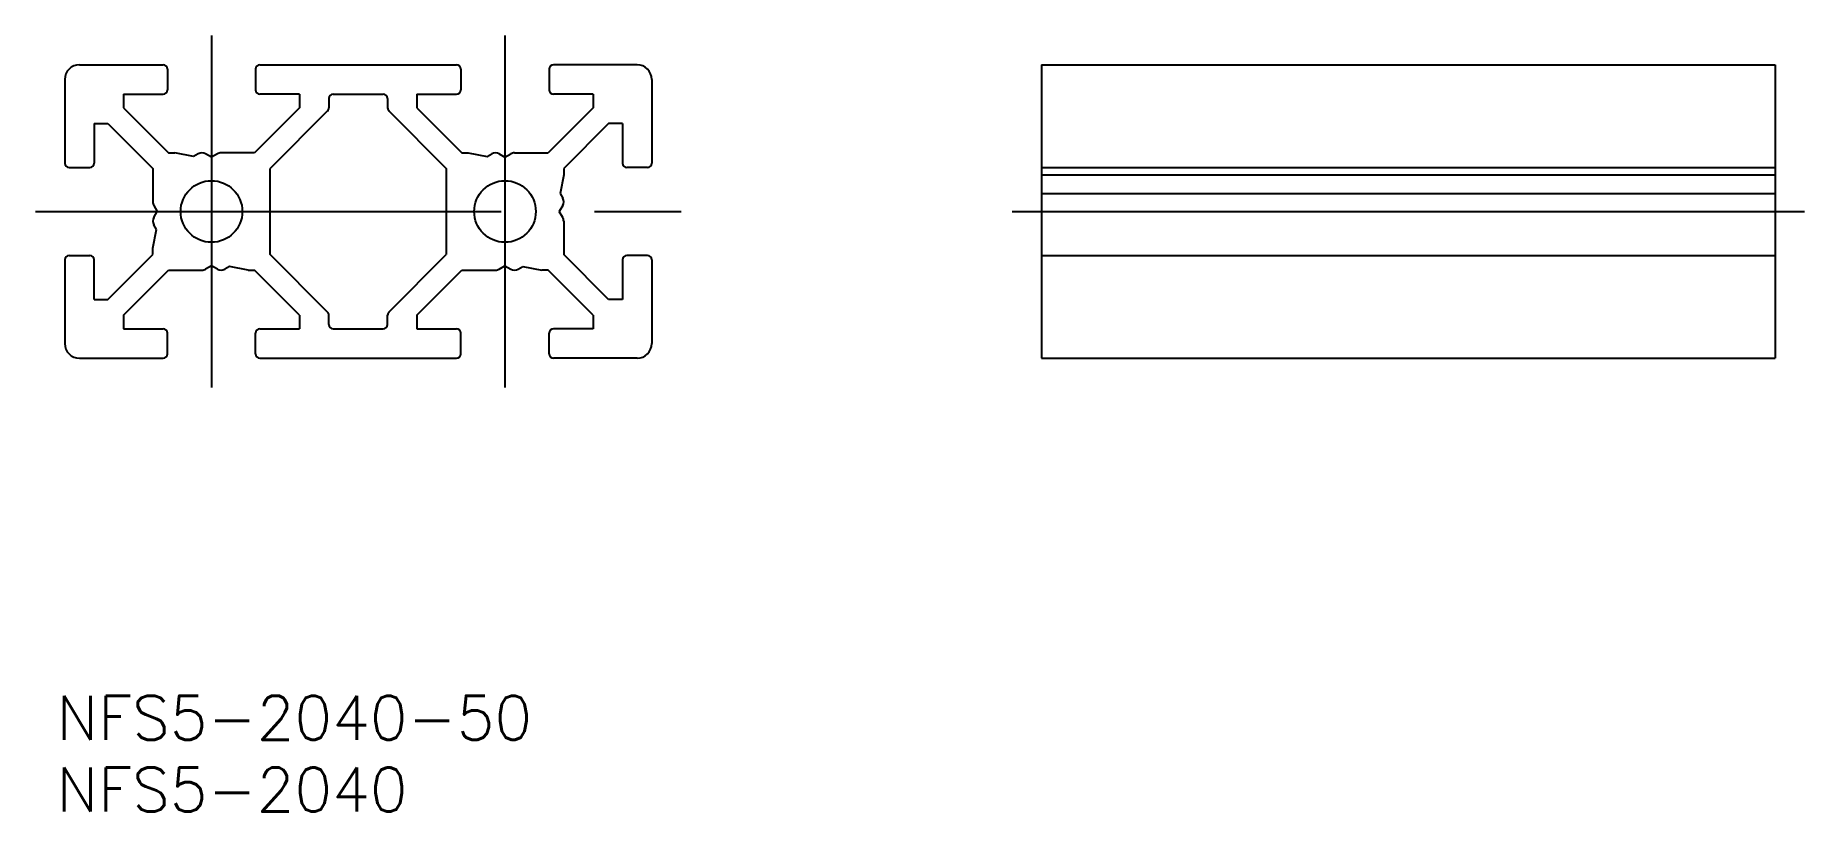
# Model space of a CAD drawing. Extents: x -32 to 89, y -41 to 12.
import ezdxf

# ---------------------------------------------------------------- set-up
doc = ezdxf.new("R2010")
doc.units = 0
doc.linetypes.add('CENTER', pattern=[50.8, 31.75, -6.35, 6.35, -6.35])
doc.layers.get('0').update_dxf_attribs({"linetype": 'CONTINUOUS'})
doc.layers.add('CENTER', color=1, linetype='CENTER')
doc.styles.get("Standard").update_dxf_attribs({"font": 'txt.shx', "height": 3, "bigfont": 'bigfont.shx'})

# ---------------------------------------------------------------- blocks, each defined once
blk = doc.blocks.new('*U19')
at = {"color": 7, "linetype": 'CONTINUOUS'}
blk.add_text('NFS5-2040-50', height=3, dxfattribs=at).set_placement((-30.55, -35.99))
blk = doc.blocks.new('*U20')
at = {"color": 7, "linetype": 'CONTINUOUS'}
blk.add_text('NFS5-2040', height=3, dxfattribs=at).set_placement((-30.55, -40.89))

msp = doc.modelspace()

# ---------------------------------------------------------------- linework, layer by layer
at = {"color": 7, "linetype": 'CONTINUOUS'}
for p, q in [((-29, 10), (-23.3, 10)), ((-23, 9.7), (-23, 8.3)), ((-17, 9.7), (-17, 8.3)), ((-16.7, 10), (-3.3, 10)), ((-3, 9.7), (-3, 8.3)), ((3, 9.7), (3, 8.3)), ((9, 10), (3.3, 10)), ((36.56, 10), (86.56, 10)), ((36.56, 10), (36.56, -10)), ((86.56, 10), (86.56, -10)), ((-30, 9), (-30, 3.3)), ((10, 9), (10, 3.3)), ((-26, 8), (-23.3, 8)), ((-26, 8), (-26, 7.06)), ((-14, 8), (-16.7, 8)), ((-14, 8), (-14, 7.06)), ((-12, 7.7), (-12, 7.06)), ((-11.7, 8), (-8.3, 8)), ((-8, 7.7), (-8, 7.06)), ((-6, 8), (-3.3, 8)), ((-6, 8), (-6, 7.06)), ((6, 8), (3.3, 8)), ((6, 8), (6, 7.06)), ((-26, 7.06), (-22.94, 4)), ((-14, 7.06), (-17.06, 4)), ((-12.09, 6.85), (-16, 2.94)), ((-7.91, 6.85), (-4, 2.94)), ((-6, 7.06), (-2.94, 4)), ((6, 7.06), (2.94, 4)), ((-28, 6), (-28, 3.3)), ((-28, 6), (-27.06, 6)), ((-27.06, 6), (-24, 2.94)), ((7.06, 6), (4, 2.94)), ((8, 6), (7.06, 6)), ((8, 6), (8, 3.3)), ((-22.94, 4), (-22.5, 4)), ((-21.22, 3.75), (-22.5, 4)), ((-20.9, 3.93), (-21.22, 3.75)), ((-20, 3.7), (-20.4, 3.93)), ((-19.6, 3.93), (-20, 3.7)), ((-17.06, 4), (-19.35, 4)), ((-2.94, 4), (-2.5, 4)), ((-2.5, 4), (-1.22, 3.75)), ((-1.22, 3.75), (-0.9, 3.93)), ((-0.4, 3.93), (0, 3.7)), ((0, 3.7), (0.4, 3.93)), ((0.65, 4), (2.94, 4)), ((-29.7, 3), (-28.3, 3)), ((-24, 2.94), (-24, 0.65)), ((-16, -2.94), (-16, 2.94)), ((-4, 2.94), (-4, -2.94)), ((4, 2.5), (3.75, 1.22)), ((4, 2.94), (4, 2.5)), ((9.7, 3), (8.3, 3)), ((36.56, 3), (86.56, 3)), ((36.56, 2.5), (86.56, 2.5)), ((3.75, 1.22), (3.93, 0.9)), ((36.56, 1.22), (86.56, 1.22)), ((-23.93, 0.4), (-23.7, 0)), ((-23.93, -0.4), (-23.7, 0)), ((3.93, 0.4), (3.7, 0)), ((3.93, -0.4), (3.7, 0)), ((36.56, 0), (86.56, 0)), ((-23.75, -1.22), (-23.93, -0.9)), ((4, -0.65), (4, -2.94)), ((-24, -2.5), (-23.75, -1.22)), ((-30, -3.3), (-30, -9)), ((-29.7, -3), (-28.3, -3)), ((-28, -6), (-28, -3.3)), ((-27.06, -6), (-24, -2.94)), ((-24, -2.94), (-24, -2.5)), ((-12.09, -6.85), (-16, -2.94)), ((-7.91, -6.85), (-4, -2.94)), ((7.06, -6), (4, -2.94)), ((8, -3.3), (8, -6)), ((9.7, -3), (8.3, -3)), ((10, -3.3), (10, -9)), ((36.56, -3), (86.56, -3)), ((-26, -7.06), (-22.94, -4)), ((-22.94, -4), (-20.65, -4)), ((-20, -3.7), (-20.4, -3.93)), ((-19.6, -3.93), (-20, -3.7)), ((-18.78, -3.75), (-19.1, -3.93)), ((-17.5, -4), (-18.78, -3.75)), ((-17.5, -4), (-17.06, -4)), ((-14, -7.06), (-17.06, -4)), ((-6, -7.06), (-2.94, -4)), ((-2.94, -4), (-0.65, -4)), ((-0.4, -3.93), (0, -3.7)), ((0, -3.7), (0.4, -3.93)), ((0.9, -3.93), (1.22, -3.75)), ((1.22, -3.75), (2.5, -4)), ((2.94, -4), (2.5, -4)), ((6, -7.06), (2.94, -4)), ((-28, -6), (-27.06, -6)), ((8, -6), (7.06, -6)), ((-26, -7.06), (-26, -8)), ((-14, -7.06), (-14, -8)), ((-12, -7.7), (-12, -7.06)), ((-8, -7.7), (-8, -7.06)), ((-6, -7.06), (-6, -8)), ((6, -7.06), (6, -8)), ((-26, -8), (-23.3, -8)), ((-23, -9.7), (-23, -8.3)), ((-17, -9.7), (-17, -8.3)), ((-16.7, -8), (-14, -8)), ((-11.7, -8), (-8.3, -8)), ((-6, -8), (-3.3, -8)), ((-3, -9.7), (-3, -8.3)), ((3, -9.7), (3, -8.3)), ((6, -8), (3.3, -8)), ((-29, -10), (-23.3, -10)), ((-16.7, -10), (-3.3, -10)), ((9, -10), (3.3, -10)), ((36.56, -10), (86.56, -10))]:
    msp.add_line(p, q, dxfattribs=at)
for centre in [(-20, 0), (0, 0)]:
    msp.add_circle(centre, 2.1, dxfattribs=at)
for centre, radius, start, end in [((-29, 9), 1, 90, 180), ((-23.3, 9.7), 0.3, 0, 90), ((-16.7, 9.7), 0.3, 90, 180), ((-3.3, 9.7), 0.3, 0, 90), ((3.3, 9.7), 0.3, 90, 180), ((9, 9), 1, 0, 90), ((-23.3, 8.3), 0.3, 270, 0), ((-16.7, 8.3), 0.3, 180, 270), ((-11.7, 7.7), 0.3, 90, 180), ((-8.3, 7.7), 0.3, 0, 90), ((-3.3, 8.3), 0.3, 270, 0), ((3.3, 8.3), 0.3, 180, 270), ((-12.3, 7.06), 0.3, 314.9998, 360), ((-7.7, 7.06), 0.3, 180, 225.0002), ((-20.65, 3.5), 0.5, 60, 120), ((-19.35, 3.5), 0.5, 90, 120), ((-0.65, 3.5), 0.5, 60, 120), ((0.65, 3.5), 0.5, 90, 120), ((-29.7, 3.3), 0.3, 180, 270), ((-28.3, 3.3), 0.3, 270, 0), ((8.3, 3.3), 0.3, 180, 270), ((9.7, 3.3), 0.3, 270, 0), ((-23.5, 0.65), 0.5, 180, 210), ((3.5, 0.65), 0.5, 330, 30), ((-23.5, -0.65), 0.5, 150, 210), ((3.5, -0.65), 0.5, 0, 30), ((-29.7, -3.3), 0.3, 90, 180), ((-28.3, -3.3), 0.3, 0, 90), ((8.3, -3.3), 0.3, 90, 180), ((9.7, -3.3), 0.3, 0, 90), ((-20.65, -3.5), 0.5, 270, 300), ((-19.35, -3.5), 0.5, 240, 300), ((-0.65, -3.5), 0.5, 270, 300), ((0.65, -3.5), 0.5, 240, 300), ((-12.3, -7.06), 0.3, 0, 45), ((-7.7, -7.06), 0.3, 135, 180), ((-23.3, -8.3), 0.3, 0, 90), ((-16.7, -8.3), 0.3, 90, 180), ((-11.7, -7.7), 0.3, 180, 270), ((-8.3, -7.7), 0.3, 270, 0), ((-3.3, -8.3), 0.3, 0, 90), ((3.3, -8.3), 0.3, 90, 180), ((-29, -9), 1, 180, 270), ((9, -9), 1, 270, 0), ((-23.3, -9.7), 0.3, 270, 0), ((-16.7, -9.7), 0.3, 180, 270), ((-3.3, -9.7), 0.3, 270, 0), ((3.3, -9.7), 0.3, 180, 270)]:
    msp.add_arc(centre, radius, start, end, dxfattribs=at)
at = {"layer": 'CENTER', "color": 1, "linetype": 'CENTER'}
for p, q in [((-20, 12), (-20, -12)), ((0, 12), (0, -12)), ((-32, 0), (12, 0)), ((34.56, 0), (88.56, 0))]:
    msp.add_line(p, q, dxfattribs=at)

# ---------------------------------------------------------------- block references
at = {"color": 7, "linetype": 'CONTINUOUS'}
for name in ['*U19', '*U20']:
    msp.add_blockref(name, (0, 0), dxfattribs=at)

doc.saveas('drawing.dxf')
